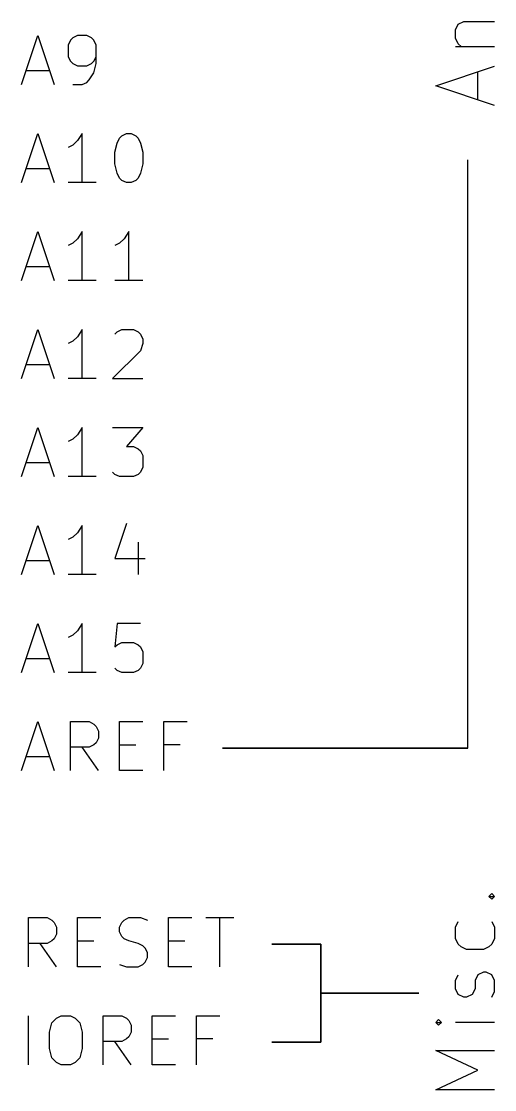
# Model space of a CAD drawing. Extents: x 0.4 to 11.3, y -7.9 to -0.4.
# Drawn here: x 4.345 to 4.827, y -4.849 to -3.759 of the extents above; entities that cross this region are included whole.
import ezdxf

# ---------------------------------------------------------------- set-up
doc = ezdxf.new("R2010")
doc.units = 0
doc.header["$MEASUREMENT"] = 0
doc.layers.add('CYAN2', color=4, linetype='CONTINUOUS')
doc.layers.add('RED2', color=1, linetype='CONTINUOUS')

msp = doc.modelspace()

# ---------------------------------------------------------------- linework, layer by layer
at = {"layer": 'CYAN2', "linetype": 'CONTINUOUS'}
for p, q in [((4.3448, -3.8231), (4.3614, -3.7731)), ((4.3448, -3.8231), (4.3614, -3.7731)), ((4.3614, -3.7731), (4.3781, -3.8231)), ((4.3614, -3.7731), (4.3781, -3.8231)), ((4.3948, -3.7779), (4.3924, -3.7827)), ((4.3948, -3.7779), (4.3924, -3.7827)), ((4.3971, -3.7755), (4.3948, -3.7779)), ((4.3971, -3.7755), (4.3948, -3.7779)), ((4.4019, -3.7731), (4.3971, -3.7755)), ((4.4019, -3.7731), (4.3971, -3.7755)), ((4.4114, -3.7731), (4.4019, -3.7731)), ((4.4114, -3.7731), (4.4019, -3.7731)), ((4.4162, -3.7755), (4.4114, -3.7731)), ((4.4162, -3.7755), (4.4114, -3.7731)), ((4.4186, -3.7779), (4.4162, -3.7755)), ((4.4186, -3.7779), (4.4162, -3.7755)), ((4.421, -3.7827), (4.4186, -3.7779)), ((4.421, -3.7827), (4.4186, -3.7779)), ((4.3924, -3.7827), (4.3924, -3.7946)), ((4.3924, -3.7827), (4.3924, -3.7946)), ((4.421, -3.8017), (4.421, -3.7827)), ((4.421, -3.8017), (4.421, -3.7827)), ((4.3924, -3.7946), (4.3948, -3.7993)), ((4.3924, -3.7946), (4.3948, -3.7993)), ((4.3948, -3.7993), (4.3971, -3.8017)), ((4.3948, -3.7993), (4.3971, -3.8017)), ((4.3971, -3.8017), (4.4019, -3.8041)), ((4.3971, -3.8017), (4.4019, -3.8041)), ((4.4114, -3.8041), (4.4162, -3.8017)), ((4.4114, -3.8041), (4.4162, -3.8017)), ((4.4162, -3.8017), (4.4186, -3.7993)), ((4.4162, -3.8017), (4.4186, -3.7993)), ((4.4186, -3.7993), (4.421, -3.7946)), ((4.4186, -3.7993), (4.421, -3.7946)), ((4.4186, -3.8112), (4.421, -3.8017)), ((4.4186, -3.8112), (4.421, -3.8017)), ((4.3495, -3.8088), (4.3733, -3.8088)), ((4.3495, -3.8088), (4.3733, -3.8088)), ((4.4019, -3.8041), (4.4114, -3.8041)), ((4.4019, -3.8041), (4.4114, -3.8041)), ((4.4138, -3.8184), (4.4186, -3.8112)), ((4.4138, -3.8184), (4.4186, -3.8112)), ((4.3971, -3.8231), (4.4067, -3.8231)), ((4.3971, -3.8231), (4.4067, -3.8231)), ((4.4067, -3.8231), (4.4114, -3.8208)), ((4.4067, -3.8231), (4.4114, -3.8208)), ((4.4114, -3.8208), (4.4138, -3.8184)), ((4.4114, -3.8208), (4.4138, -3.8184)), ((4.3448, -3.9231), (4.3614, -3.8731)), ((4.3448, -3.9231), (4.3614, -3.8731)), ((4.3614, -3.8731), (4.3781, -3.9231)), ((4.3614, -3.8731), (4.3781, -3.9231)), ((4.4019, -3.8803), (4.3971, -3.885)), ((4.4019, -3.8803), (4.3971, -3.885)), ((4.4067, -3.8731), (4.4019, -3.8803)), ((4.4067, -3.8731), (4.4019, -3.8803)), ((4.4067, -3.9231), (4.4067, -3.8731)), ((4.4067, -3.9231), (4.4067, -3.8731)), ((4.4424, -3.8827), (4.4448, -3.8779)), ((4.4424, -3.8827), (4.4448, -3.8779)), ((4.4448, -3.8779), (4.4471, -3.8755)), ((4.4448, -3.8779), (4.4471, -3.8755)), ((4.4471, -3.8755), (4.4519, -3.8731)), ((4.4471, -3.8755), (4.4519, -3.8731)), ((4.4519, -3.8731), (4.4567, -3.8731)), ((4.4519, -3.8731), (4.4567, -3.8731)), ((4.4567, -3.8731), (4.4614, -3.8755)), ((4.4567, -3.8731), (4.4614, -3.8755)), ((4.4614, -3.8755), (4.4638, -3.8779)), ((4.4614, -3.8755), (4.4638, -3.8779)), ((4.4638, -3.8779), (4.4662, -3.8827)), ((4.4638, -3.8779), (4.4662, -3.8827)), ((4.3971, -3.885), (4.3924, -3.8874)), ((4.3971, -3.885), (4.3924, -3.8874)), ((4.44, -3.8922), (4.4424, -3.8827)), ((4.44, -3.8922), (4.4424, -3.8827)), ((4.4662, -3.8827), (4.4686, -3.8922)), ((4.4662, -3.8827), (4.4686, -3.8922)), ((4.44, -3.9041), (4.44, -3.8922)), ((4.44, -3.9041), (4.44, -3.8922)), ((4.4686, -3.8922), (4.4686, -3.9041)), ((4.4686, -3.8922), (4.4686, -3.9041)), ((4.3495, -3.9088), (4.3733, -3.9088)), ((4.3495, -3.9088), (4.3733, -3.9088)), ((4.4424, -3.9136), (4.44, -3.9041)), ((4.4424, -3.9136), (4.44, -3.9041)), ((4.4686, -3.9041), (4.4662, -3.9136)), ((4.4686, -3.9041), (4.4662, -3.9136)), ((4.421, -3.9231), (4.3924, -3.9231)), ((4.421, -3.9231), (4.3924, -3.9231)), ((4.4448, -3.9184), (4.4424, -3.9136)), ((4.4448, -3.9184), (4.4424, -3.9136)), ((4.4471, -3.9208), (4.4448, -3.9184)), ((4.4471, -3.9208), (4.4448, -3.9184)), ((4.4519, -3.9231), (4.4471, -3.9208)), ((4.4519, -3.9231), (4.4471, -3.9208)), ((4.4567, -3.9231), (4.4519, -3.9231)), ((4.4567, -3.9231), (4.4519, -3.9231)), ((4.4614, -3.9208), (4.4567, -3.9231)), ((4.4614, -3.9208), (4.4567, -3.9231)), ((4.4638, -3.9184), (4.4614, -3.9208)), ((4.4638, -3.9184), (4.4614, -3.9208)), ((4.4662, -3.9136), (4.4638, -3.9184)), ((4.4662, -3.9136), (4.4638, -3.9184)), ((4.3448, -4.0231), (4.3614, -3.9731)), ((4.3448, -4.0231), (4.3614, -3.9731)), ((4.3614, -3.9731), (4.3781, -4.0231)), ((4.3614, -3.9731), (4.3781, -4.0231)), ((4.4067, -3.9731), (4.4019, -3.9803)), ((4.4067, -3.9731), (4.4019, -3.9803)), ((4.4067, -4.0231), (4.4067, -3.9731)), ((4.4067, -4.0231), (4.4067, -3.9731)), ((4.4543, -3.9731), (4.4495, -3.9803)), ((4.4543, -3.9731), (4.4495, -3.9803)), ((4.4543, -4.0231), (4.4543, -3.9731)), ((4.4543, -4.0231), (4.4543, -3.9731)), ((4.3971, -3.985), (4.3924, -3.9874)), ((4.3971, -3.985), (4.3924, -3.9874)), ((4.4019, -3.9803), (4.3971, -3.985)), ((4.4019, -3.9803), (4.3971, -3.985)), ((4.4448, -3.985), (4.44, -3.9874)), ((4.4448, -3.985), (4.44, -3.9874)), ((4.4495, -3.9803), (4.4448, -3.985)), ((4.4495, -3.9803), (4.4448, -3.985)), ((4.3495, -4.0088), (4.3733, -4.0088)), ((4.3495, -4.0088), (4.3733, -4.0088)), ((4.421, -4.0231), (4.3924, -4.0231)), ((4.421, -4.0231), (4.3924, -4.0231)), ((4.4686, -4.0231), (4.44, -4.0231)), ((4.4686, -4.0231), (4.44, -4.0231)), ((4.3448, -4.1231), (4.3614, -4.0731)), ((4.3448, -4.1231), (4.3614, -4.0731)), ((4.3614, -4.0731), (4.3781, -4.1231)), ((4.3614, -4.0731), (4.3781, -4.1231)), ((4.4067, -4.0731), (4.4019, -4.0803)), ((4.4067, -4.0731), (4.4019, -4.0803)), ((4.4067, -4.1231), (4.4067, -4.0731)), ((4.4067, -4.1231), (4.4067, -4.0731)), ((4.44, -4.0779), (4.4424, -4.0755)), ((4.44, -4.0779), (4.4424, -4.0755)), ((4.4424, -4.0755), (4.4471, -4.0731)), ((4.4424, -4.0755), (4.4471, -4.0731)), ((4.4471, -4.0731), (4.459, -4.0731)), ((4.4471, -4.0731), (4.459, -4.0731)), ((4.459, -4.0731), (4.4638, -4.0755)), ((4.459, -4.0731), (4.4638, -4.0755)), ((4.4638, -4.0755), (4.4662, -4.0779)), ((4.4638, -4.0755), (4.4662, -4.0779)), ((4.3971, -4.085), (4.3924, -4.0874)), ((4.3971, -4.085), (4.3924, -4.0874)), ((4.4019, -4.0803), (4.3971, -4.085)), ((4.4019, -4.0803), (4.3971, -4.085)), ((4.4662, -4.0779), (4.4686, -4.0827)), ((4.4662, -4.0779), (4.4686, -4.0827)), ((4.4686, -4.0874), (4.4662, -4.0946)), ((4.4686, -4.0874), (4.4662, -4.0946)), ((4.4686, -4.0827), (4.4686, -4.0874)), ((4.4686, -4.0827), (4.4686, -4.0874)), ((4.4662, -4.0946), (4.4376, -4.1231)), ((4.4662, -4.0946), (4.4376, -4.1231)), ((4.3495, -4.1088), (4.3733, -4.1088)), ((4.3495, -4.1088), (4.3733, -4.1088)), ((4.421, -4.1231), (4.3924, -4.1231)), ((4.421, -4.1231), (4.3924, -4.1231)), ((4.4376, -4.1231), (4.4686, -4.1231)), ((4.4376, -4.1231), (4.4686, -4.1231)), ((4.3448, -4.2231), (4.3614, -4.1731)), ((4.3448, -4.2231), (4.3614, -4.1731)), ((4.3614, -4.1731), (4.3781, -4.2231)), ((4.3614, -4.1731), (4.3781, -4.2231)), ((4.4067, -4.1731), (4.4019, -4.1803)), ((4.4067, -4.1731), (4.4019, -4.1803)), ((4.4067, -4.2231), (4.4067, -4.1731)), ((4.4067, -4.2231), (4.4067, -4.1731)), ((4.4376, -4.1731), (4.4686, -4.1731)), ((4.4376, -4.1731), (4.4686, -4.1731)), ((4.4686, -4.1731), (4.4519, -4.1922)), ((4.4686, -4.1731), (4.4519, -4.1922)), ((4.3971, -4.185), (4.3924, -4.1874)), ((4.3971, -4.185), (4.3924, -4.1874)), ((4.4019, -4.1803), (4.3971, -4.185)), ((4.4019, -4.1803), (4.3971, -4.185)), ((4.4519, -4.1922), (4.459, -4.1922)), ((4.4519, -4.1922), (4.459, -4.1922)), ((4.459, -4.1922), (4.4638, -4.1946)), ((4.459, -4.1922), (4.4638, -4.1946)), ((4.4638, -4.1946), (4.4662, -4.1969)), ((4.4638, -4.1946), (4.4662, -4.1969)), ((4.4662, -4.1969), (4.4686, -4.2017)), ((4.4662, -4.1969), (4.4686, -4.2017)), ((4.4686, -4.2017), (4.4686, -4.2136)), ((4.4686, -4.2017), (4.4686, -4.2136)), ((4.3495, -4.2088), (4.3733, -4.2088)), ((4.3495, -4.2088), (4.3733, -4.2088)), ((4.4686, -4.2136), (4.4662, -4.2184)), ((4.4686, -4.2136), (4.4662, -4.2184)), ((4.421, -4.2231), (4.3924, -4.2231)), ((4.421, -4.2231), (4.3924, -4.2231)), ((4.44, -4.2208), (4.4376, -4.2184)), ((4.44, -4.2208), (4.4376, -4.2184)), ((4.4448, -4.2231), (4.44, -4.2208)), ((4.4448, -4.2231), (4.44, -4.2208)), ((4.459, -4.2231), (4.4448, -4.2231)), ((4.459, -4.2231), (4.4448, -4.2231)), ((4.4638, -4.2208), (4.459, -4.2231)), ((4.4638, -4.2208), (4.459, -4.2231)), ((4.4662, -4.2184), (4.4638, -4.2208)), ((4.4662, -4.2184), (4.4638, -4.2208)), ((4.4519, -4.2708), (4.44, -4.3065)), ((4.4519, -4.2708), (4.44, -4.3065)), ((4.3448, -4.3231), (4.3614, -4.2731)), ((4.3448, -4.3231), (4.3614, -4.2731)), ((4.3614, -4.2731), (4.3781, -4.3231)), ((4.3614, -4.2731), (4.3781, -4.3231)), ((4.4019, -4.2803), (4.3971, -4.285)), ((4.4019, -4.2803), (4.3971, -4.285)), ((4.4067, -4.2731), (4.4019, -4.2803)), ((4.4067, -4.2731), (4.4019, -4.2803)), ((4.4067, -4.3231), (4.4067, -4.2731)), ((4.4067, -4.3231), (4.4067, -4.2731)), ((4.3971, -4.285), (4.3924, -4.2874)), ((4.3971, -4.285), (4.3924, -4.2874)), ((4.4638, -4.2898), (4.4638, -4.3231)), ((4.4638, -4.2898), (4.4638, -4.3231)), ((4.3495, -4.3088), (4.3733, -4.3088)), ((4.3495, -4.3088), (4.3733, -4.3088)), ((4.44, -4.3065), (4.4709, -4.3065)), ((4.44, -4.3065), (4.4709, -4.3065)), ((4.421, -4.3231), (4.3924, -4.3231)), ((4.421, -4.3231), (4.3924, -4.3231)), ((4.3448, -4.4231), (4.3614, -4.3731)), ((4.3448, -4.4231), (4.3614, -4.3731)), ((4.3614, -4.3731), (4.3781, -4.4231)), ((4.3614, -4.3731), (4.3781, -4.4231)), ((4.4019, -4.3803), (4.3971, -4.385)), ((4.4019, -4.3803), (4.3971, -4.385)), ((4.4067, -4.3731), (4.4019, -4.3803)), ((4.4067, -4.3731), (4.4019, -4.3803)), ((4.4067, -4.4231), (4.4067, -4.3731)), ((4.4067, -4.4231), (4.4067, -4.3731)), ((4.4424, -4.3731), (4.44, -4.3969)), ((4.4424, -4.3731), (4.44, -4.3969)), ((4.4662, -4.3731), (4.4424, -4.3731)), ((4.4662, -4.3731), (4.4424, -4.3731)), ((4.3971, -4.385), (4.3924, -4.3874)), ((4.3971, -4.385), (4.3924, -4.3874)), ((4.4424, -4.3946), (4.4471, -4.3922)), ((4.4424, -4.3946), (4.4471, -4.3922)), ((4.4471, -4.3922), (4.459, -4.3922)), ((4.4471, -4.3922), (4.459, -4.3922)), ((4.459, -4.3922), (4.4638, -4.3946)), ((4.459, -4.3922), (4.4638, -4.3946)), ((4.44, -4.3969), (4.4424, -4.3946)), ((4.44, -4.3969), (4.4424, -4.3946)), ((4.4638, -4.3946), (4.4662, -4.3969)), ((4.4638, -4.3946), (4.4662, -4.3969)), ((4.4662, -4.3969), (4.4686, -4.4017)), ((4.4662, -4.3969), (4.4686, -4.4017)), ((4.4686, -4.4017), (4.4686, -4.4136)), ((4.4686, -4.4017), (4.4686, -4.4136)), ((4.3495, -4.4088), (4.3733, -4.4088)), ((4.3495, -4.4088), (4.3733, -4.4088)), ((4.4686, -4.4136), (4.4662, -4.4184)), ((4.4686, -4.4136), (4.4662, -4.4184)), ((4.421, -4.4231), (4.3924, -4.4231)), ((4.421, -4.4231), (4.3924, -4.4231)), ((4.4424, -4.4208), (4.44, -4.4184)), ((4.4424, -4.4208), (4.44, -4.4184)), ((4.4471, -4.4231), (4.4424, -4.4208)), ((4.4471, -4.4231), (4.4424, -4.4208)), ((4.459, -4.4231), (4.4471, -4.4231)), ((4.459, -4.4231), (4.4471, -4.4231)), ((4.4638, -4.4208), (4.459, -4.4231)), ((4.4638, -4.4208), (4.459, -4.4231)), ((4.4662, -4.4184), (4.4638, -4.4208)), ((4.4662, -4.4184), (4.4638, -4.4208)), ((4.3448, -4.5231), (4.3614, -4.4731)), ((4.3448, -4.5231), (4.3614, -4.4731)), ((4.3614, -4.4731), (4.3781, -4.5231)), ((4.3614, -4.4731), (4.3781, -4.5231)), ((4.3948, -4.5231), (4.3948, -4.4731)), ((4.3948, -4.4731), (4.4138, -4.4731)), ((4.3948, -4.5231), (4.3948, -4.4731)), ((4.3948, -4.4731), (4.4138, -4.4731)), ((4.4138, -4.4731), (4.4186, -4.4755)), ((4.4138, -4.4731), (4.4186, -4.4755)), ((4.4186, -4.4755), (4.421, -4.4779)), ((4.4186, -4.4755), (4.421, -4.4779)), ((4.421, -4.4779), (4.4233, -4.4827)), ((4.421, -4.4779), (4.4233, -4.4827)), ((4.4448, -4.5231), (4.4448, -4.4731)), ((4.4448, -4.4731), (4.4686, -4.4731)), ((4.4448, -4.5231), (4.4448, -4.4731)), ((4.4448, -4.4731), (4.4686, -4.4731)), ((4.49, -4.5231), (4.49, -4.4731)), ((4.49, -4.4731), (4.5138, -4.4731)), ((4.49, -4.5231), (4.49, -4.4731)), ((4.49, -4.4731), (4.5138, -4.4731)), ((4.4233, -4.4898), (4.421, -4.4946)), ((4.4233, -4.4898), (4.421, -4.4946)), ((4.4233, -4.4827), (4.4233, -4.4898)), ((4.4233, -4.4827), (4.4233, -4.4898)), ((4.4138, -4.4993), (4.3948, -4.4993)), ((4.4138, -4.4993), (4.3948, -4.4993)), ((4.4233, -4.5231), (4.4067, -4.4993)), ((4.4233, -4.5231), (4.4067, -4.4993)), ((4.4186, -4.4969), (4.4138, -4.4993)), ((4.4186, -4.4969), (4.4138, -4.4993)), ((4.421, -4.4946), (4.4186, -4.4969)), ((4.421, -4.4946), (4.4186, -4.4969)), ((4.4448, -4.4969), (4.4614, -4.4969)), ((4.4448, -4.4969), (4.4614, -4.4969)), ((4.5067, -4.4969), (4.49, -4.4969)), ((4.5067, -4.4969), (4.49, -4.4969)), ((4.3495, -4.5088), (4.3733, -4.5088)), ((4.3495, -4.5088), (4.3733, -4.5088)), ((4.4686, -4.5231), (4.4448, -4.5231)), ((4.4686, -4.5231), (4.4448, -4.5231)), ((4.3519, -4.7231), (4.3519, -4.6731)), ((4.3519, -4.6731), (4.3709, -4.6731)), ((4.3519, -4.7231), (4.3519, -4.6731)), ((4.3519, -4.6731), (4.3709, -4.6731)), ((4.3709, -4.6731), (4.3757, -4.6755)), ((4.3709, -4.6731), (4.3757, -4.6755)), ((4.3757, -4.6755), (4.3781, -4.6779)), ((4.3757, -4.6755), (4.3781, -4.6779)), ((4.4019, -4.7231), (4.4019, -4.6731)), ((4.4019, -4.6731), (4.4257, -4.6731)), ((4.4019, -4.7231), (4.4019, -4.6731)), ((4.4019, -4.6731), (4.4257, -4.6731)), ((4.4471, -4.6779), (4.4495, -4.6755)), ((4.4471, -4.6779), (4.4495, -4.6755)), ((4.4495, -4.6755), (4.4543, -4.6731)), ((4.4495, -4.6755), (4.4543, -4.6731)), ((4.4543, -4.6731), (4.4662, -4.6731)), ((4.4543, -4.6731), (4.4662, -4.6731)), ((4.4662, -4.6731), (4.4733, -4.6755)), ((4.4662, -4.6731), (4.4733, -4.6755)), ((4.4948, -4.7231), (4.4948, -4.6731)), ((4.4948, -4.6731), (4.5186, -4.6731)), ((4.4948, -4.7231), (4.4948, -4.6731)), ((4.4948, -4.6731), (4.5186, -4.6731)), ((4.5329, -4.6731), (4.5614, -4.6731)), ((4.5329, -4.6731), (4.5614, -4.6731)), ((4.5471, -4.7231), (4.5471, -4.6731)), ((4.5471, -4.7231), (4.5471, -4.6731)), ((4.3781, -4.6779), (4.3805, -4.6827)), ((4.3781, -4.6779), (4.3805, -4.6827)), ((4.3805, -4.6827), (4.3805, -4.6898)), ((4.3805, -4.6827), (4.3805, -4.6898)), ((4.4448, -4.6827), (4.4471, -4.6779)), ((4.4448, -4.6827), (4.4471, -4.6779)), ((4.4448, -4.6874), (4.4448, -4.6827)), ((4.4448, -4.6874), (4.4448, -4.6827)), ((4.3757, -4.6969), (4.3709, -4.6993)), ((4.3757, -4.6969), (4.3709, -4.6993)), ((4.3781, -4.6946), (4.3757, -4.6969)), ((4.3781, -4.6946), (4.3757, -4.6969)), ((4.3805, -4.6898), (4.3781, -4.6946)), ((4.3805, -4.6898), (4.3781, -4.6946)), ((4.4019, -4.6969), (4.4186, -4.6969)), ((4.4019, -4.6969), (4.4186, -4.6969)), ((4.4471, -4.6922), (4.4448, -4.6874)), ((4.4471, -4.6922), (4.4448, -4.6874)), ((4.4495, -4.6946), (4.4471, -4.6922)), ((4.4495, -4.6946), (4.4471, -4.6922)), ((4.4543, -4.6969), (4.4495, -4.6946)), ((4.4543, -4.6969), (4.4495, -4.6946)), ((4.4638, -4.6993), (4.4543, -4.6969)), ((4.4638, -4.6993), (4.4543, -4.6969)), ((4.4948, -4.6969), (4.5114, -4.6969)), ((4.4948, -4.6969), (4.5114, -4.6969)), ((4.3709, -4.6993), (4.3519, -4.6993)), ((4.3709, -4.6993), (4.3519, -4.6993)), ((4.3805, -4.7231), (4.3638, -4.6993)), ((4.3805, -4.7231), (4.3638, -4.6993)), ((4.4686, -4.7017), (4.4638, -4.6993)), ((4.4686, -4.7017), (4.4638, -4.6993)), ((4.4709, -4.7041), (4.4686, -4.7017)), ((4.4709, -4.7041), (4.4686, -4.7017)), ((4.4733, -4.7088), (4.4709, -4.7041)), ((4.4733, -4.7088), (4.4709, -4.7041)), ((4.4686, -4.7208), (4.4709, -4.7184)), ((4.4686, -4.7208), (4.4709, -4.7184)), ((4.4709, -4.7184), (4.4733, -4.7136)), ((4.4709, -4.7184), (4.4733, -4.7136)), ((4.4733, -4.7136), (4.4733, -4.7088)), ((4.4733, -4.7136), (4.4733, -4.7088)), ((4.4257, -4.7231), (4.4019, -4.7231)), ((4.4257, -4.7231), (4.4019, -4.7231)), ((4.4448, -4.7208), (4.4519, -4.7231)), ((4.4448, -4.7208), (4.4519, -4.7231)), ((4.4519, -4.7231), (4.4638, -4.7231)), ((4.4519, -4.7231), (4.4638, -4.7231)), ((4.4638, -4.7231), (4.4686, -4.7208)), ((4.4638, -4.7231), (4.4686, -4.7208)), ((4.5186, -4.7231), (4.4948, -4.7231)), ((4.5186, -4.7231), (4.4948, -4.7231)), ((4.3519, -4.8231), (4.3519, -4.7731)), ((4.3519, -4.8231), (4.3519, -4.7731)), ((4.3805, -4.7755), (4.3852, -4.7731)), ((4.3805, -4.7755), (4.3852, -4.7731)), ((4.3852, -4.7731), (4.3948, -4.7731)), ((4.3852, -4.7731), (4.3948, -4.7731)), ((4.3948, -4.7731), (4.3995, -4.7755)), ((4.3948, -4.7731), (4.3995, -4.7755)), ((4.4281, -4.8231), (4.4281, -4.7731)), ((4.4281, -4.7731), (4.4471, -4.7731)), ((4.4281, -4.8231), (4.4281, -4.7731)), ((4.4281, -4.7731), (4.4471, -4.7731)), ((4.4471, -4.7731), (4.4519, -4.7755)), ((4.4471, -4.7731), (4.4519, -4.7755)), ((4.4781, -4.8231), (4.4781, -4.7731)), ((4.4781, -4.7731), (4.5019, -4.7731)), ((4.4781, -4.8231), (4.4781, -4.7731)), ((4.4781, -4.7731), (4.5019, -4.7731)), ((4.5233, -4.8231), (4.5233, -4.7731)), ((4.5233, -4.7731), (4.5471, -4.7731)), ((4.5233, -4.8231), (4.5233, -4.7731)), ((4.5233, -4.7731), (4.5471, -4.7731)), ((4.3733, -4.7898), (4.3757, -4.7803)), ((4.3733, -4.7898), (4.3757, -4.7803)), ((4.3757, -4.7803), (4.3805, -4.7755)), ((4.3757, -4.7803), (4.3805, -4.7755)), ((4.3995, -4.7755), (4.4043, -4.7803)), ((4.3995, -4.7755), (4.4043, -4.7803)), ((4.4043, -4.7803), (4.4067, -4.7898)), ((4.4043, -4.7803), (4.4067, -4.7898)), ((4.4519, -4.7755), (4.4543, -4.7779)), ((4.4519, -4.7755), (4.4543, -4.7779)), ((4.4543, -4.7779), (4.4567, -4.7827)), ((4.4543, -4.7779), (4.4567, -4.7827)), ((4.4567, -4.7827), (4.4567, -4.7898)), ((4.4567, -4.7827), (4.4567, -4.7898)), ((4.3733, -4.8065), (4.3733, -4.7898)), ((4.3733, -4.8065), (4.3733, -4.7898)), ((4.4067, -4.7898), (4.4067, -4.8065)), ((4.4067, -4.7898), (4.4067, -4.8065)), ((4.4543, -4.7946), (4.4519, -4.7969)), ((4.4543, -4.7946), (4.4519, -4.7969)), ((4.4567, -4.7898), (4.4543, -4.7946)), ((4.4567, -4.7898), (4.4543, -4.7946)), ((4.3757, -4.816), (4.3733, -4.8065)), ((4.3757, -4.816), (4.3733, -4.8065)), ((4.4067, -4.8065), (4.4043, -4.816)), ((4.4067, -4.8065), (4.4043, -4.816)), ((4.4471, -4.7993), (4.4281, -4.7993)), ((4.4471, -4.7993), (4.4281, -4.7993)), ((4.4567, -4.8231), (4.44, -4.7993)), ((4.4567, -4.8231), (4.44, -4.7993)), ((4.4519, -4.7969), (4.4471, -4.7993)), ((4.4519, -4.7969), (4.4471, -4.7993)), ((4.4781, -4.7969), (4.4948, -4.7969)), ((4.4781, -4.7969), (4.4948, -4.7969)), ((4.54, -4.7969), (4.5233, -4.7969)), ((4.54, -4.7969), (4.5233, -4.7969)), ((4.3805, -4.8208), (4.3757, -4.816)), ((4.3805, -4.8208), (4.3757, -4.816)), ((4.4043, -4.816), (4.3995, -4.8208)), ((4.4043, -4.816), (4.3995, -4.8208)), ((4.3852, -4.8231), (4.3805, -4.8208)), ((4.3852, -4.8231), (4.3805, -4.8208)), ((4.3948, -4.8231), (4.3852, -4.8231)), ((4.3948, -4.8231), (4.3852, -4.8231)), ((4.3995, -4.8208), (4.3948, -4.8231)), ((4.3995, -4.8208), (4.3948, -4.8231)), ((4.5019, -4.8231), (4.4781, -4.8231)), ((4.5019, -4.8231), (4.4781, -4.8231))]:
    msp.add_line(p, q, dxfattribs=at)
at = {"layer": 'RED2', "linetype": 'CONTINUOUS'}
for p, q in [((4.7902, -3.7614), (4.7959, -3.7586)), ((4.7959, -3.7586), (4.8274, -3.7586)), ((4.7874, -3.7671), (4.7902, -3.7614)), ((4.7874, -3.7757), (4.7874, -3.7671)), ((4.7902, -3.7814), (4.7874, -3.7757)), ((4.7931, -3.7843), (4.7902, -3.7814)), ((4.7874, -3.7843), (4.8274, -3.7843)), ((4.7674, -3.8243), (4.8274, -3.8043)), ((4.8102, -3.8386), (4.8102, -3.81)), ((4.8274, -3.8443), (4.7674, -3.8243)), ((4.8, -4.5), (4.8, -3.9)), ((4.55, -4.5), (4.8, -4.5)), ((4.8, -4.5), (4.55, -4.5)), ((4.8216, -4.6514), (4.8245, -4.6486)), ((4.8245, -4.6543), (4.8216, -4.6514)), ((4.8216, -4.6514), (4.8274, -4.6514)), ((4.8245, -4.6486), (4.8274, -4.6514)), ((4.8274, -4.6514), (4.8245, -4.6543)), ((4.7874, -4.6829), (4.7902, -4.6771)), ((4.7874, -4.6943), (4.7874, -4.6829)), ((4.8245, -4.6771), (4.8274, -4.6829)), ((4.8274, -4.6829), (4.8274, -4.6943)), ((4.7902, -4.7), (4.7874, -4.6943)), ((4.8274, -4.6943), (4.8245, -4.7)), ((4.6, -4.7), (4.65, -4.7)), ((4.65, -4.7), (4.6, -4.7)), ((4.65, -4.7), (4.65, -4.8)), ((4.65, -4.8), (4.65, -4.7)), ((4.7931, -4.7029), (4.7902, -4.7)), ((4.7988, -4.7057), (4.7931, -4.7029)), ((4.8159, -4.7057), (4.7988, -4.7057)), ((4.8216, -4.7029), (4.8159, -4.7057)), ((4.8245, -4.7), (4.8216, -4.7029)), ((4.8159, -4.7286), (4.8102, -4.7314)), ((4.8188, -4.7286), (4.8159, -4.7286)), ((4.8245, -4.7314), (4.8188, -4.7286)), ((4.7874, -4.7371), (4.7902, -4.7314)), ((4.7874, -4.7457), (4.7874, -4.7371)), ((4.8102, -4.7314), (4.8074, -4.7371)), ((4.8074, -4.7371), (4.8074, -4.7457)), ((4.8274, -4.7371), (4.8245, -4.7314)), ((4.8274, -4.7486), (4.8274, -4.7371)), ((4.65, -4.75), (4.75, -4.75)), ((4.75, -4.75), (4.65, -4.75)), ((4.7902, -4.7514), (4.7874, -4.7457)), ((4.7959, -4.7543), (4.7902, -4.7514)), ((4.8045, -4.7514), (4.7988, -4.7543)), ((4.8074, -4.7457), (4.8045, -4.7514)), ((4.8245, -4.7543), (4.8274, -4.7486)), ((4.7988, -4.7543), (4.7959, -4.7543)), ((4.7702, -4.7771), (4.7674, -4.78)), ((4.7674, -4.78), (4.7702, -4.7829)), ((4.7674, -4.78), (4.7731, -4.78)), ((4.7731, -4.78), (4.7702, -4.7771)), ((4.7702, -4.7829), (4.7731, -4.78)), ((4.8274, -4.78), (4.7874, -4.78)), ((4.6, -4.8), (4.65, -4.8)), ((4.65, -4.8), (4.6, -4.8)), ((4.8102, -4.8286), (4.7674, -4.8086)), ((4.7674, -4.8086), (4.8274, -4.8086)), ((4.7674, -4.8486), (4.8102, -4.8286)), ((4.8274, -4.8486), (4.7674, -4.8486))]:
    msp.add_line(p, q, dxfattribs=at)

doc.saveas('drawing.dxf')
